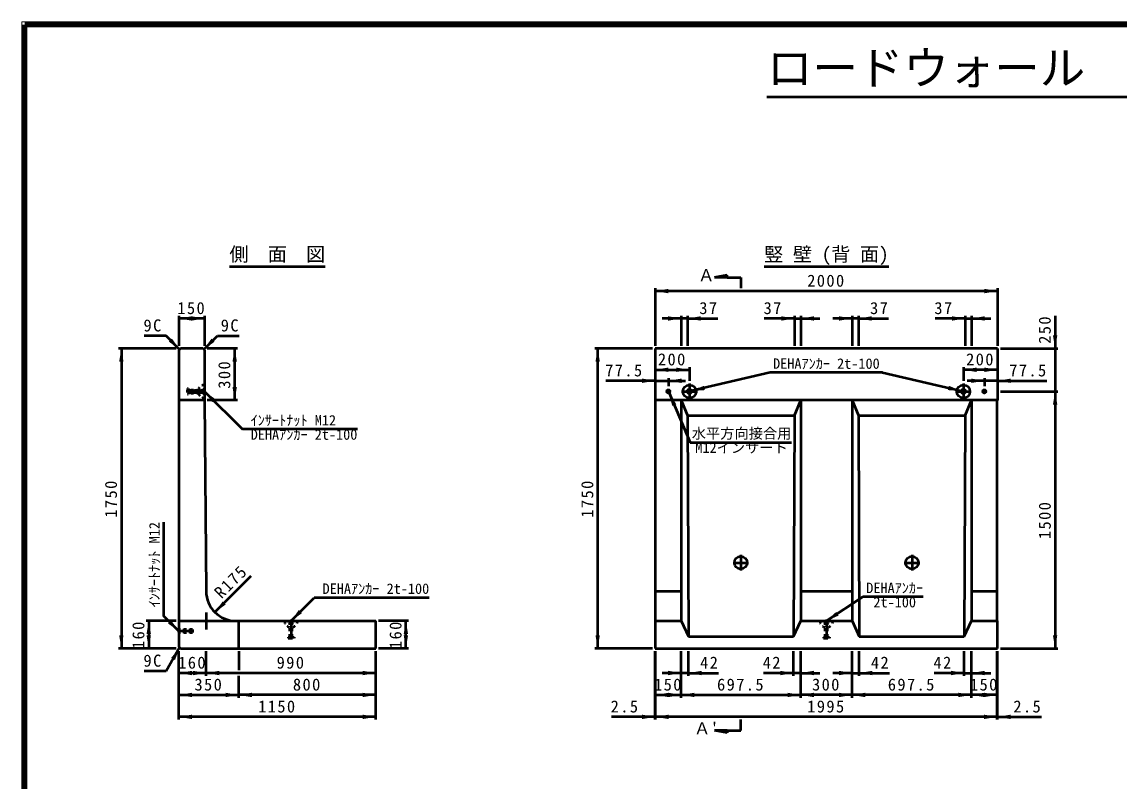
# Model space of a CAD drawing. Units: millimetres, scale not verified. Extents: x 100 to 4105, y 100 to 2870.
# Drawn here: x 100 to 2102, y 1485 to 2870 of the extents above; entities that cross this region are included whole.
import ezdxf
from ezdxf.enums import TextEntityAlignment as Align

# ---------------------------------------------------------------- set-up
doc = ezdxf.new("R2010")
doc.units = ezdxf.units.MM
doc.header["$LTSCALE"] = 5
doc.linetypes.add('USER2', pattern=[13.4, 10, -1.2, 1, -1.2])
doc.linetypes.add('USER3', pattern=[2.2, 1, -1.2])
doc.layers.add('V-nasSTD', color=7, linetype='Continuous', lineweight=50)
doc.styles.add('ＭＳ ゴシック', font='')
doc.styles.get('ＭＳ ゴシック').set_extended_font_data('MS Gothic')

msp = doc.modelspace()

# ---------------------------------------------------------------- hatches: boundary and pattern name
at = {"layer": 'V-nasSTD'}
for points in [[(1279.824, 2378.977), (1279.824, 2374.977), (1255.824, 2378.977), (1279.824, 2382.977)], [(1856.824, 2378.977), (1856.824, 2374.977), (1880.824, 2378.977), (1856.824, 2382.977)], [(410.449, 2328.977), (410.449, 2324.977), (386.449, 2328.977), (410.449, 2332.977)], [(409.324, 2328.977), (409.324, 2332.977), (433.324, 2328.977), (409.324, 2324.977)], [(1279.48, 2328.977), (1279.48, 2324.977), (1303.48, 2328.977), (1279.48, 2332.977)], [(1339.043, 2328.977), (1339.043, 2324.977), (1315.043, 2328.977), (1339.043, 2332.977)], [(1485.887, 2328.977), (1485.887, 2324.977), (1509.887, 2328.977), (1485.887, 2332.977)], [(1545.449, 2328.977), (1545.449, 2324.977), (1521.449, 2328.977), (1545.449, 2332.977)], [(1591.199, 2328.977), (1591.199, 2324.977), (1615.199, 2328.977), (1591.199, 2332.977)], [(1650.762, 2328.977), (1650.762, 2324.977), (1626.762, 2328.977), (1650.762, 2332.977)], [(1797.605, 2328.977), (1797.605, 2324.977), (1821.605, 2328.977), (1797.605, 2332.977)], [(1857.168, 2328.977), (1857.168, 2324.977), (1833.168, 2328.977), (1857.168, 2332.977)], [(370.885, 2289.542), (373.713, 2292.37), (387.855, 2272.571), (368.057, 2286.713)], [(448.889, 2289.542), (446.06, 2292.37), (431.918, 2272.571), (451.717, 2286.713)], [(1985.824, 2297.972), (1989.824, 2297.972), (1985.824, 2273.972), (1981.824, 2297.972)], [(281.449, 2249.977), (277.449, 2249.977), (281.449, 2273.977), (285.449, 2249.977)], [(488.324, 2249.977), (484.324, 2249.977), (488.324, 2273.977), (492.324, 2249.977)], [(1150.824, 2249.982), (1146.824, 2249.982), (1150.824, 2273.982), (1154.824, 2249.982)], [(1279.824, 2235.384), (1279.824, 2231.384), (1255.824, 2235.384), (1279.824, 2239.384)], [(1294.324, 2235.384), (1294.324, 2231.384), (1318.324, 2235.384), (1294.324, 2239.384)], [(1842.324, 2235.384), (1842.324, 2231.384), (1818.324, 2235.384), (1842.324, 2239.384)], [(1856.824, 2235.384), (1856.824, 2231.384), (1880.824, 2235.384), (1856.824, 2239.384)], [(488.324, 2204.227), (492.324, 2204.227), (488.324, 2180.227), (484.324, 2204.227)], [(1231.824, 2215.321), (1231.824, 2219.321), (1255.824, 2215.321), (1231.824, 2211.321)], [(1304.043, 2215.321), (1304.043, 2211.321), (1280.043, 2215.321), (1304.043, 2219.321)], [(1345.502, 2202.186), (1346.41, 2198.291), (1322.129, 2196.739), (1344.594, 2206.082)], [(1791.146, 2202.186), (1790.238, 2198.291), (1814.52, 2196.739), (1792.054, 2206.082)], [(1832.605, 2215.321), (1832.605, 2211.321), (1856.605, 2215.321), (1832.605, 2219.321)], [(1904.824, 2215.321), (1904.824, 2219.321), (1880.824, 2215.321), (1904.824, 2211.321)], [(450.295, 2178.882), (453.123, 2181.71), (433.324, 2195.852), (447.466, 2176.053)], [(1290.581, 2171.027), (1294.263, 2172.59), (1281.203, 2193.12), (1286.899, 2169.465)], [(1985.824, 2171.852), (1989.824, 2171.852), (1985.824, 2195.852), (1981.824, 2171.852)], [(469.215, 1809.968), (472.044, 1807.14), (452.245, 1792.998), (466.387, 1812.797)], [(608.107, 1794.073), (605.279, 1796.901), (591.137, 1777.102), (610.936, 1791.244)], [(1588.381, 1790.283), (1590.578, 1786.941), (1568.324, 1777.102), (1586.184, 1793.626)], [(331.449, 1753.102), (327.449, 1753.102), (331.449, 1777.102), (335.449, 1753.102)], [(369.479, 1775.323), (366.65, 1772.494), (386.449, 1758.352), (372.307, 1778.151)], [(800.824, 1753.102), (796.824, 1753.102), (800.824, 1777.102), (804.824, 1753.102)], [(281.449, 1751.102), (285.449, 1751.102), (281.449, 1727.102), (277.449, 1751.102)], [(331.449, 1751.102), (335.449, 1751.102), (331.449, 1727.102), (327.449, 1751.102)], [(800.824, 1751.102), (804.824, 1751.102), (800.824, 1727.102), (796.824, 1751.102)], [(1150.824, 1751.107), (1154.824, 1751.107), (1150.824, 1727.107), (1146.824, 1751.107)], [(1985.824, 1751.102), (1981.824, 1751.102), (1985.824, 1727.102), (1989.824, 1751.102)], [(375.855, 1707.724), (379.32, 1705.724), (387.855, 1728.509), (372.391, 1709.724)], [(410.449, 1682.102), (410.449, 1678.102), (386.449, 1682.102), (410.449, 1686.102)], [(412.449, 1682.102), (412.449, 1686.102), (436.449, 1682.102), (412.449, 1678.102)], [(460.449, 1682.102), (460.449, 1678.102), (436.449, 1682.102), (460.449, 1686.102)], [(721.824, 1682.102), (721.824, 1686.102), (745.824, 1682.102), (721.824, 1678.102)], [(1279.48, 1682.107), (1279.48, 1678.107), (1303.48, 1682.107), (1279.48, 1686.107)], [(1340.605, 1682.107), (1340.605, 1678.107), (1316.605, 1682.107), (1340.605, 1686.107)], [(1484.324, 1682.107), (1484.324, 1678.107), (1508.324, 1682.107), (1484.324, 1686.107)], [(1545.449, 1682.107), (1545.449, 1678.107), (1521.449, 1682.107), (1545.449, 1686.107)], [(1591.199, 1682.107), (1591.199, 1678.107), (1615.199, 1682.107), (1591.199, 1686.107)], [(1652.324, 1682.107), (1652.324, 1678.107), (1628.324, 1682.107), (1652.324, 1686.107)], [(1796.043, 1682.107), (1796.043, 1678.107), (1820.043, 1682.107), (1796.043, 1686.107)], [(1857.168, 1682.107), (1857.168, 1678.107), (1833.168, 1682.107), (1857.168, 1686.107)], [(410.449, 1642.102), (410.449, 1638.102), (386.449, 1642.102), (410.449, 1646.102)], [(471.824, 1642.102), (471.824, 1646.102), (495.824, 1642.102), (471.824, 1638.102)], [(519.824, 1642.102), (519.824, 1638.102), (495.824, 1642.102), (519.824, 1646.102)], [(721.824, 1642.102), (721.824, 1646.102), (745.824, 1642.102), (721.824, 1638.102)], [(1280.605, 1642.107), (1280.605, 1638.107), (1256.605, 1642.107), (1280.605, 1646.107)], [(1279.48, 1642.107), (1279.48, 1638.107), (1303.48, 1642.107), (1279.48, 1646.107)], [(1327.48, 1642.107), (1327.48, 1638.107), (1303.48, 1642.107), (1327.48, 1646.107)], [(1497.449, 1642.107), (1497.449, 1638.107), (1521.449, 1642.107), (1497.449, 1646.107)], [(1545.449, 1642.107), (1545.449, 1638.107), (1521.449, 1642.107), (1545.449, 1646.107)], [(1591.199, 1642.107), (1591.199, 1638.107), (1615.199, 1642.107), (1591.199, 1646.107)], [(1639.199, 1642.107), (1639.199, 1638.107), (1615.199, 1642.107), (1639.199, 1646.107)], [(1809.168, 1642.107), (1809.168, 1638.107), (1833.168, 1642.107), (1809.168, 1646.107)], [(1857.168, 1642.107), (1857.168, 1638.107), (1833.168, 1642.107), (1857.168, 1646.107)], [(1856.043, 1642.107), (1856.043, 1638.107), (1880.043, 1642.107), (1856.043, 1646.107)], [(410.449, 1602.102), (410.449, 1598.102), (386.449, 1602.102), (410.449, 1606.102)], [(721.824, 1602.102), (721.824, 1606.102), (745.824, 1602.102), (721.824, 1598.102)], [(1231.824, 1602.107), (1231.824, 1598.107), (1255.824, 1602.107), (1231.824, 1606.107)], [(1280.605, 1602.107), (1280.605, 1598.107), (1256.605, 1602.107), (1280.605, 1606.107)], [(1856.043, 1602.107), (1856.043, 1598.107), (1880.043, 1602.107), (1856.043, 1606.107)], [(1904.824, 1602.107), (1904.824, 1598.107), (1880.824, 1602.107), (1904.824, 1606.107)]]:
    msp.add_hatch(color=256, dxfattribs=at).paths.add_polyline_path(points)

# ---------------------------------------------------------------- linework, layer by layer
at = {"layer": 'V-nasSTD', "lineweight": 100}
for p, q in [((105, 2865), (105, 105)), ((4100, 2865), (105, 2865))]:
    msp.add_line(p, q, dxfattribs=at)
at = {"layer": 'V-nasSTD'}
for p, q in [((1459.684, 2733.596), (2745.316, 2733.596)), ((478.637, 2423.977), (653.637, 2423.977)), ((1454.574, 2423.977), (1682.074, 2423.977)), ((1387.074, 2407.817), (1364.034, 2403.977)), ((1387.074, 2403.977), (1364.034, 2403.977)), ((1387.074, 2403.977), (1387.074, 2407.817)), ((1387.074, 2403.977), (1412.074, 2403.977)), ((1412.074, 2403.977), (1412.074, 2383.977)), ((1255.824, 2383.977), (1255.824, 2278.977)), ((1880.824, 2383.977), (1880.824, 2278.977)), ((1880.824, 2378.977), (1255.824, 2378.977)), ((386.449, 2333.977), (386.449, 2278.977)), ((433.324, 2328.977), (386.449, 2328.977)), ((433.324, 2333.977), (433.324, 2278.977)), ((1303.48, 2328.977), (1268.48, 2328.977)), ((1303.48, 2333.977), (1303.48, 2278.977)), ((1315.043, 2328.977), (1303.48, 2328.977)), ((1315.043, 2333.977), (1315.043, 2278.977)), ((1315.043, 2328.977), (1370.043, 2328.977)), ((1509.887, 2328.977), (1454.887, 2328.977)), ((1509.887, 2333.977), (1509.887, 2278.977)), ((1509.887, 2328.977), (1521.449, 2328.977)), ((1521.449, 2333.977), (1521.449, 2278.977)), ((1521.449, 2328.977), (1556.449, 2328.977)), ((1615.199, 2328.977), (1580.199, 2328.977)), ((1615.199, 2333.977), (1615.199, 2278.977)), ((1626.762, 2328.977), (1615.199, 2328.977)), ((1626.762, 2333.977), (1626.762, 2278.977)), ((1626.762, 2328.977), (1681.762, 2328.977)), ((1821.605, 2328.977), (1766.605, 2328.977)), ((1821.605, 2333.977), (1821.605, 2278.977)), ((1821.605, 2328.977), (1833.168, 2328.977)), ((1833.168, 2333.977), (1833.168, 2278.977)), ((1833.168, 2328.977), (1868.168, 2328.977)), ((1985.824, 2333.972), (1985.824, 2273.972)), ((363.107, 2297.32), (323.107, 2297.32)), ((387.855, 2272.571), (363.107, 2297.32)), ((431.918, 2272.571), (456.667, 2297.32)), ((456.667, 2297.32), (496.667, 2297.32)), ((381.449, 2273.977), (276.449, 2273.977)), ((281.449, 2273.977), (281.449, 1727.102)), ((389.262, 2273.977), (386.449, 2271.165)), ((386.449, 2271.165), (386.449, 1729.915)), ((430.512, 2273.977), (389.262, 2273.977)), ((430.512, 2273.977), (433.324, 2271.165)), ((433.324, 2271.165), (433.324, 2180.227)), ((493.324, 2273.977), (438.324, 2273.977)), ((488.324, 2180.227), (488.324, 2273.977)), ((1250.824, 2273.982), (1145.824, 2273.982)), ((1150.824, 2273.982), (1150.824, 1727.107)), ((1880.824, 2273.977), (1255.824, 2273.977)), ((1255.824, 2273.977), (1255.824, 2180.227)), ((1880.824, 2273.977), (1880.824, 2180.227)), ((1885.824, 2273.977), (1990.824, 2273.977)), ((1985.824, 2273.972), (1985.824, 2195.847)), ((1255.824, 2235.384), (1318.324, 2235.384)), ((1318.324, 2240.384), (1318.324, 2215.384)), ((1465.824, 2230.227), (1322.129, 2196.739)), ((1670.824, 2230.227), (1465.824, 2230.227)), ((1670.824, 2230.227), (1814.52, 2196.739)), ((1818.324, 2240.384), (1818.324, 2215.384)), ((1880.824, 2235.384), (1818.324, 2235.384)), ((1255.824, 2215.321), (1165.824, 2215.321)), ((1255.824, 2215.321), (1280.043, 2215.321)), ((1280.043, 2220.321), (1280.043, 2205.321)), ((1280.043, 2215.321), (1311.293, 2215.321)), ((1856.605, 2215.321), (1825.355, 2215.321)), ((1856.605, 2220.321), (1856.605, 2205.321)), ((1880.824, 2215.321), (1856.605, 2215.321)), ((1880.824, 2215.321), (1970.824, 2215.321)), ((433.324, 2195.852), (502.397, 2126.779)), ((1281.203, 2193.12), (1319.504, 2102.889)), ((1885.824, 2195.852), (1990.824, 2195.852)), ((1985.824, 2195.852), (1985.824, 1727.102)), ((433.324, 2180.227), (386.449, 2180.227)), ((433.324, 2180.227), (436.106, 1831.444)), ((493.324, 2180.227), (438.324, 2180.227)), ((1255.824, 2180.227), (1256.605, 2179.446)), ((1880.824, 2180.227), (1255.824, 2180.227)), ((1256.605, 1777.884), (1256.605, 2179.446)), ((1303.48, 2180.227), (1303.48, 1777.102)), ((1303.48, 2180.227), (1315.043, 2152.102)), ((1509.887, 2152.102), (1521.449, 2180.227)), ((1521.449, 2180.227), (1521.449, 1777.102)), ((1615.199, 2180.227), (1615.199, 1777.102)), ((1615.199, 2180.227), (1626.762, 2152.102)), ((1821.605, 2152.102), (1833.168, 2180.227)), ((1833.168, 2180.227), (1833.168, 1777.102)), ((1880.824, 2180.227), (1880.043, 2179.446)), ((1880.043, 1777.884), (1880.043, 2179.446)), ((1315.043, 2152.102), (1316.605, 1748.977)), ((1315.043, 2152.102), (1509.887, 2152.102)), ((1509.887, 2152.102), (1508.324, 1748.977)), ((1626.762, 2152.102), (1628.324, 1748.977)), ((1626.762, 2152.102), (1821.605, 2152.102)), ((1821.605, 2152.102), (1820.043, 1748.977)), ((712.397, 2126.779), (502.397, 2126.779)), ((1319.504, 2102.889), (1504.504, 2102.889)), ((358.165, 1957.637), (358.165, 1786.637)), ((452.245, 1792.998), (518.536, 1859.289)), ((1256.605, 1831.444), (1303.48, 1831.444)), ((1521.449, 1831.444), (1615.199, 1831.444)), ((1833.168, 1831.444), (1880.043, 1831.444)), ((591.137, 1777.102), (633.563, 1819.529)), ((843.563, 1819.529), (633.563, 1819.529)), ((1635.008, 1820.925), (1568.324, 1777.102)), ((1745.008, 1820.925), (1635.008, 1820.925)), ((386.449, 1758.352), (358.165, 1786.637)), ((381.449, 1777.102), (326.449, 1777.102)), ((331.449, 1777.102), (331.449, 1727.102)), ((386.449, 1777.102), (495.824, 1777.102)), ((490.792, 1777.102), (745.824, 1777.102)), ((495.824, 1727.102), (495.824, 1777.102)), ((745.824, 1727.102), (745.824, 1777.102)), ((805.824, 1777.102), (750.824, 1777.102)), ((800.824, 1727.102), (800.824, 1777.102)), ((1255.824, 1777.102), (1256.605, 1777.884)), ((1255.824, 1777.102), (1255.824, 1727.102)), ((1255.824, 1777.102), (1303.48, 1777.102)), ((1303.48, 1777.102), (1316.605, 1748.977)), ((1508.324, 1748.977), (1521.449, 1777.102)), ((1521.449, 1777.102), (1615.199, 1777.102)), ((1615.199, 1777.102), (1628.324, 1748.977)), ((1820.043, 1748.977), (1833.168, 1777.102)), ((1833.168, 1777.102), (1880.824, 1777.102)), ((1880.824, 1777.102), (1880.043, 1777.884)), ((1880.824, 1727.102), (1880.824, 1777.102)), ((1316.605, 1748.977), (1508.324, 1748.977)), ((1628.324, 1748.977), (1820.043, 1748.977)), ((381.449, 1727.102), (276.449, 1727.102)), ((387.855, 1728.509), (363.109, 1685.647)), ((386.449, 1729.915), (389.262, 1727.102)), ((389.262, 1727.102), (745.824, 1727.102)), ((805.824, 1727.102), (750.824, 1727.102)), ((1250.824, 1727.107), (1145.824, 1727.107)), ((1255.824, 1727.102), (1880.824, 1727.102)), ((1885.824, 1727.102), (1990.824, 1727.102)), ((386.449, 1597.102), (386.449, 1722.102)), ((436.449, 1677.102), (436.449, 1722.102)), ((495.824, 1722.102), (495.824, 1687.102)), ((745.824, 1597.102), (745.824, 1722.102)), ((1255.824, 1597.107), (1255.824, 1722.107)), ((1256.605, 1597.107), (1256.605, 1722.107)), ((1303.48, 1637.107), (1303.48, 1722.107)), ((1316.605, 1677.107), (1316.605, 1722.107)), ((1508.324, 1677.107), (1508.324, 1722.107)), ((1521.449, 1637.107), (1521.449, 1722.107)), ((1615.199, 1637.107), (1615.199, 1722.107)), ((1628.324, 1677.107), (1628.324, 1722.107)), ((1820.043, 1677.107), (1820.043, 1722.107)), ((1833.168, 1637.107), (1833.168, 1722.107)), ((1880.043, 1597.107), (1880.043, 1722.107)), ((1880.824, 1597.107), (1880.824, 1722.107)), ((363.109, 1685.647), (323.109, 1685.647)), ((436.449, 1682.102), (386.449, 1682.102)), ((745.824, 1682.102), (436.449, 1682.102)), ((1303.48, 1682.107), (1268.48, 1682.107)), ((1316.605, 1682.107), (1303.48, 1682.107)), ((1316.605, 1682.107), (1371.605, 1682.107)), ((1508.324, 1682.107), (1453.324, 1682.107)), ((1521.449, 1682.107), (1508.324, 1682.107)), ((1521.449, 1682.107), (1556.449, 1682.107)), ((1615.199, 1682.107), (1580.199, 1682.107)), ((1615.199, 1682.107), (1628.324, 1682.107)), ((1628.324, 1682.107), (1683.324, 1682.107)), ((1820.043, 1682.107), (1765.043, 1682.107)), ((1820.043, 1682.107), (1833.168, 1682.107)), ((1833.168, 1682.107), (1868.168, 1682.107)), ((495.824, 1637.102), (495.824, 1677.102)), ((386.449, 1642.102), (495.824, 1642.102)), ((745.824, 1642.102), (495.824, 1642.102)), ((1256.605, 1642.107), (1303.48, 1642.107)), ((1303.48, 1642.107), (1521.449, 1642.107)), ((1615.199, 1642.107), (1521.449, 1642.107)), ((1833.168, 1642.107), (1615.199, 1642.107)), ((1880.043, 1642.107), (1833.168, 1642.107)), ((745.824, 1602.102), (386.449, 1602.102)), ((1255.824, 1602.107), (1175.824, 1602.107)), ((1255.824, 1602.107), (1256.605, 1602.107)), ((1880.043, 1602.107), (1256.605, 1602.107)), ((1880.043, 1602.107), (1880.824, 1602.107)), ((1880.824, 1602.107), (1960.824, 1602.107)), ((1412.074, 1577.107), (1412.074, 1597.107)), ((1387.074, 1573.267), (1364.034, 1577.107)), ((1387.074, 1577.107), (1364.034, 1577.107)), ((1387.074, 1577.107), (1412.074, 1577.107)), ((1387.074, 1577.107), (1387.074, 1573.267))]:
    msp.add_line(p, q, dxfattribs=at)
at = {"layer": 'V-nasSTD', "linetype": 'USER2'}
for p, q in [((1318.324, 2210.384), (1318.324, 2181.321)), ((1818.324, 2210.384), (1818.324, 2181.321)), ((435.824, 2195.852), (399.574, 2195.852)), ((1275.574, 2195.852), (1284.512, 2195.852)), ((1280.043, 2191.384), (1280.043, 2200.321)), ((1303.793, 2195.852), (1332.855, 2195.852)), ((1803.793, 2195.852), (1832.855, 2195.852)), ((1852.137, 2195.852), (1861.074, 2195.852)), ((1856.605, 2191.384), (1856.605, 2200.321)), ((1397.855, 1883.352), (1426.293, 1883.352)), ((1412.074, 1897.571), (1412.074, 1869.134)), ((1710.355, 1883.352), (1738.793, 1883.352)), ((1724.574, 1897.571), (1724.574, 1869.134)), ((436.449, 1792.727), (436.449, 1761.477)), ((591.137, 1779.602), (591.137, 1743.352)), ((1568.324, 1779.602), (1568.324, 1743.352)), ((413.949, 1758.352), (383.949, 1758.352))]:
    msp.add_line(p, q, dxfattribs=at)
at = {"layer": 'V-nasSTD', "linetype": 'USER3'}
for p, q in [((402.074, 2201.321), (402.074, 2190.384)), ((403.637, 2201.321), (402.074, 2201.321)), ((403.637, 2190.384), (402.074, 2190.384)), ((403.637, 2201.321), (403.637, 2190.384)), ((403.637, 2201.321), (403.949, 2198.04)), ((403.949, 2193.665), (403.637, 2190.384)), ((403.949, 2198.04), (429.574, 2198.04)), ((403.949, 2193.665), (429.574, 2193.665)), ((408.324, 2198.821), (433.324, 2198.821)), ((408.324, 2192.884), (408.324, 2198.821)), ((408.324, 2192.884), (433.324, 2192.884)), ((410.199, 2197.727), (433.324, 2197.727)), ((410.199, 2193.977), (433.324, 2193.977)), ((430.199, 2199.759), (429.574, 2198.04)), ((429.574, 2198.04), (429.574, 2193.665)), ((429.574, 2193.665), (430.199, 2191.946)), ((430.199, 2199.759), (433.324, 2199.759)), ((430.199, 2199.759), (430.199, 2191.946)), ((430.199, 2191.946), (433.324, 2191.946)), ((433.324, 2199.759), (433.324, 2191.946)), ((433.324, 2199.759), (433.324, 2191.946)), ((433.324, 2199.759), (433.324, 2191.946)), ((433.324, 2199.759), (433.324, 2191.946)), ((587.23, 1777.102), (595.043, 1777.102)), ((587.23, 1777.102), (595.043, 1777.102)), ((587.23, 1773.977), (587.23, 1777.102)), ((587.23, 1777.102), (595.043, 1777.102)), ((587.23, 1773.977), (595.043, 1773.977)), ((587.23, 1773.977), (588.949, 1773.352)), ((588.949, 1747.727), (588.949, 1773.352)), ((588.949, 1773.352), (593.324, 1773.352)), ((593.324, 1773.352), (595.043, 1773.977)), ((593.324, 1747.727), (593.324, 1773.352)), ((595.043, 1773.977), (595.043, 1777.102)), ((1564.418, 1777.102), (1572.23, 1777.102)), ((1564.418, 1773.977), (1564.418, 1777.102)), ((1564.418, 1777.102), (1572.23, 1777.102)), ((1564.418, 1773.977), (1572.23, 1773.977)), ((1564.418, 1773.977), (1566.137, 1773.352)), ((1566.137, 1747.727), (1566.137, 1773.352)), ((1566.137, 1773.352), (1570.512, 1773.352)), ((1570.512, 1773.352), (1572.23, 1773.977)), ((1570.512, 1747.727), (1570.512, 1773.352)), ((1572.23, 1773.977), (1572.23, 1777.102)), ((411.449, 1761.321), (386.449, 1761.321)), ((409.574, 1760.227), (386.449, 1760.227)), ((409.574, 1756.477), (386.449, 1756.477)), ((411.449, 1755.384), (386.449, 1755.384)), ((411.449, 1761.321), (411.449, 1755.384)), ((585.668, 1747.415), (588.949, 1747.727)), ((585.668, 1747.415), (596.605, 1747.415)), ((585.668, 1747.415), (585.668, 1745.852)), ((585.668, 1745.852), (596.605, 1745.852)), ((593.324, 1747.727), (596.605, 1747.415)), ((596.605, 1747.415), (596.605, 1745.852)), ((1562.855, 1747.415), (1566.137, 1747.727)), ((1562.855, 1747.415), (1573.793, 1747.415)), ((1562.855, 1747.415), (1562.855, 1745.852)), ((1562.855, 1745.852), (1573.793, 1745.852)), ((1570.512, 1747.727), (1573.793, 1747.415)), ((1573.793, 1747.415), (1573.793, 1745.852))]:
    msp.add_line(p, q, dxfattribs=at)
at = {"layer": 'V-nasSTD', "lineweight": 13}
msp.add_lwpolyline([(100, 100), (100, 2870), (4105, 2870), (4105, 100)], close=True, dxfattribs=at)
at = {"layer": 'V-nasSTD'}
for centre, radius in [((1318.324, 2195.852), 12.031), ((1818.324, 2195.852), 12.031), ((1280.043, 2195.852), 2.969), ((1280.043, 2195.852), 1.875), ((1280.043, 2195.852), 1.562), ((1318.324, 2195.852), 3.906), ((1818.324, 2195.852), 3.906), ((1856.605, 2195.852), 2.969), ((1856.605, 2195.852), 1.875), ((1856.605, 2195.852), 1.562), ((1412.074, 1883.352), 11.719), ((1724.574, 1883.352), 11.719)]:
    msp.add_circle(centre, radius, dxfattribs=at)
at = {"layer": 'V-nasSTD', "linetype": 'USER3'}
for centre, radius, start, end in [((433.641, 2195.852), 12.035, 91.5077, 268.4923), ((412.699, 2195.852), 3.125, 143.1301, 216.8699), ((591.137, 1777.419), 12.035, 181.5077, 358.4923), ((1568.324, 1777.419), 12.035, 181.5077, 358.4923), ((407.074, 1758.352), 3.125, 323.1301, 36.8699)]:
    msp.add_arc(centre, radius, start, end, dxfattribs=at)
at = {"layer": 'V-nasSTD'}
msp.add_arc((490.792, 1831.79), 54.688, 180.3624, 270, dxfattribs=at)

# ---------------------------------------------------------------- texts
at = {"layer": 'V-nasSTD', "style": 'ＭＳ ゴシック'}
for s, height, p in [('ロードウォール  Ｈ=1750\u3000構造図', 60.81, (2102.5, 2816.54)), ('側\u3000面\u3000図', 25.66, (566.137, 2458.977)), ('竪 壁 (背 面)', 25.66, (1568.324, 2458.977)), ('Ａ', 21.99, (1349.034, 2418.977)), ('DEHAｱﾝｶｰ 2t-100', 19.06, (1568.324, 2256.227)), ('ｲﾝｻｰﾄﾅｯﾄ M12', 19.06, (595.397, 2152.779)), ('DEHAｱﾝｶｰ 2t-100', 19.06, (614.897, 2126.779)), ('水平方向接合用', 19.06, (1413.504, 2128.889)), ('M12インサート', 19.06, (1413.504, 2102.889)), ('DEHAｱﾝｶｰ 2t-100', 19.06, (746.063, 1845.529)), ('DEHAｱﾝｶｰ', 19.06, (1693.008, 1846.925)), ('2t-100', 19.06, (1693.008, 1820.925)), ("Ａ'", 21.99, (1349.034, 1592.107))]:
    msp.add_text(s, height=height, dxfattribs=at).set_placement(p, align=Align.TOP_CENTER)
msp.add_text('ｲﾝｻｰﾄﾅｯﾄ M12', height=19.06, rotation=90, dxfattribs=at).set_placement((332.165, 1879.637), align=Align.TOP_CENTER)
at = {"layer": 'V-nasSTD', "char_height": 21.99, "attachment_point": 2, "style": 'ＭＳ ゴシック'}
for s, insert in [('\\T1.17;2000', (1568.324, 2408.977)), ('\\T1.17;150', (409.887, 2358.977)), ('\\T1.17;37', (1353.793, 2358.977)), ('\\T1.17;37', (1471.137, 2358.977)), ('\\T1.17;37', (1665.512, 2358.977)), ('\\T1.17;37', (1782.855, 2358.977)), ('\\T1.17;9C', (339.357, 2327.32)), ('\\T1.17;9C', (480.417, 2327.32)), ('\\T1.17;200', (1287.074, 2265.384)), ('\\T1.17;200', (1849.574, 2265.384)), ('\\T1.17;77.5', (1199.574, 2245.321)), ('\\T1.17;77.5', (1937.074, 2245.321)), ('\\T1.17;9C', (339.359, 1715.647)), ('\\T1.17;160', (411.449, 1712.102)), ('\\T1.17;990', (591.137, 1712.102)), ('\\T1.17;42', (1355.355, 1712.107)), ('\\T1.17;42', (1469.574, 1712.107)), ('\\T1.17;42', (1667.074, 1712.107)), ('\\T1.17;42', (1781.293, 1712.107)), ('\\T1.17;350', (441.137, 1672.102)), ('\\T1.17;800', (620.824, 1672.102)), ('\\T1.17;150', (1280.043, 1672.107)), ('\\T1.17;697.5', (1412.465, 1672.107)), ('\\T1.17;300', (1568.324, 1672.107)), ('\\T1.17;697.5', (1724.184, 1672.107)), ('\\T1.17;150', (1856.605, 1672.107)), ('\\T1.17;1150', (566.137, 1632.102)), ('\\T1.17;2.5', (1200.824, 1632.107)), ('\\T1.17;1995', (1568.324, 1632.107)), ('\\T1.17;2.5', (1935.824, 1632.107))]:
    msp.add_mtext(s, dxfattribs=dict(at, insert=insert))
for s, insert, rotation in [('\\T1.17;250', (1955.824, 2308.972), 90), ('\\T1.17;300', (458.324, 2227.102), 90), ('\\T1.17;1750', (251.449, 2000.54), 90), ('\\T1.17;1750', (1120.824, 2000.545), 90), ('\\T1.17;1500', (1955.824, 1961.477), 90), ('\\T1.17;R175', (473.458, 1856.637), 45), ('\\T1.17;160', (301.449, 1752.102), 90), ('\\T1.17;160', (770.824, 1752.102), 90)]:
    msp.add_mtext(s, dxfattribs=dict(at, insert=insert, rotation=rotation))

doc.saveas('drawing.dxf')
